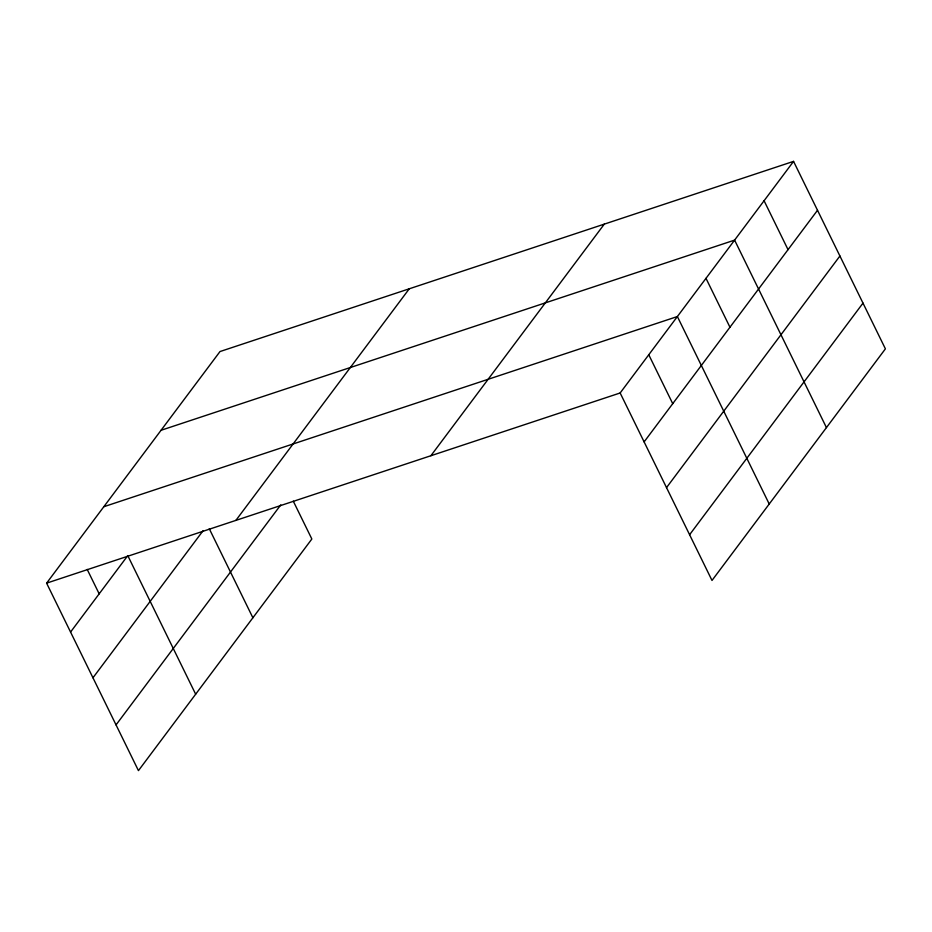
<?xml version="1.0" encoding="UTF-8"?>
<svg xmlns="http://www.w3.org/2000/svg" width="932" height="932" viewBox="0 0 932 932"><rect width="100%" height="100%" fill="white"/><g stroke="black" fill="none" stroke-linecap="round" stroke-linejoin="round"><path stroke-width="1.4" d="M293.277 501.136L311.847 539.022L138.449 770.624L46.6 583.152L219.999 351.55L793.551 161.376L885.4 348.848L712.001 580.45L620.153 392.978L793.551 161.376M70.564 632.059L127.777 555.635L195.662 694.2M92.967 677.785L203.071 530.716M235.878 520.394L409.276 288.792M116.046 724.898L280.777 504.876M430.887 455.736L604.286 224.134M644.117 441.885L817.515 210.282M666.52 487.611L839.918 256.009M689.598 534.723L862.997 303.121M161.038 430.293L734.602 240.118L826.439 427.59M103.825 506.728L677.378 316.542L769.226 504.026M46.6 583.152L620.153 392.978M764.077 200.741L788.041 249.66M705.99 278.33L729.954 327.237M648.765 354.766L672.729 403.673M209.281 528.747L252.887 617.776M87.189 569.394L99.176 593.847"/></g></svg>
